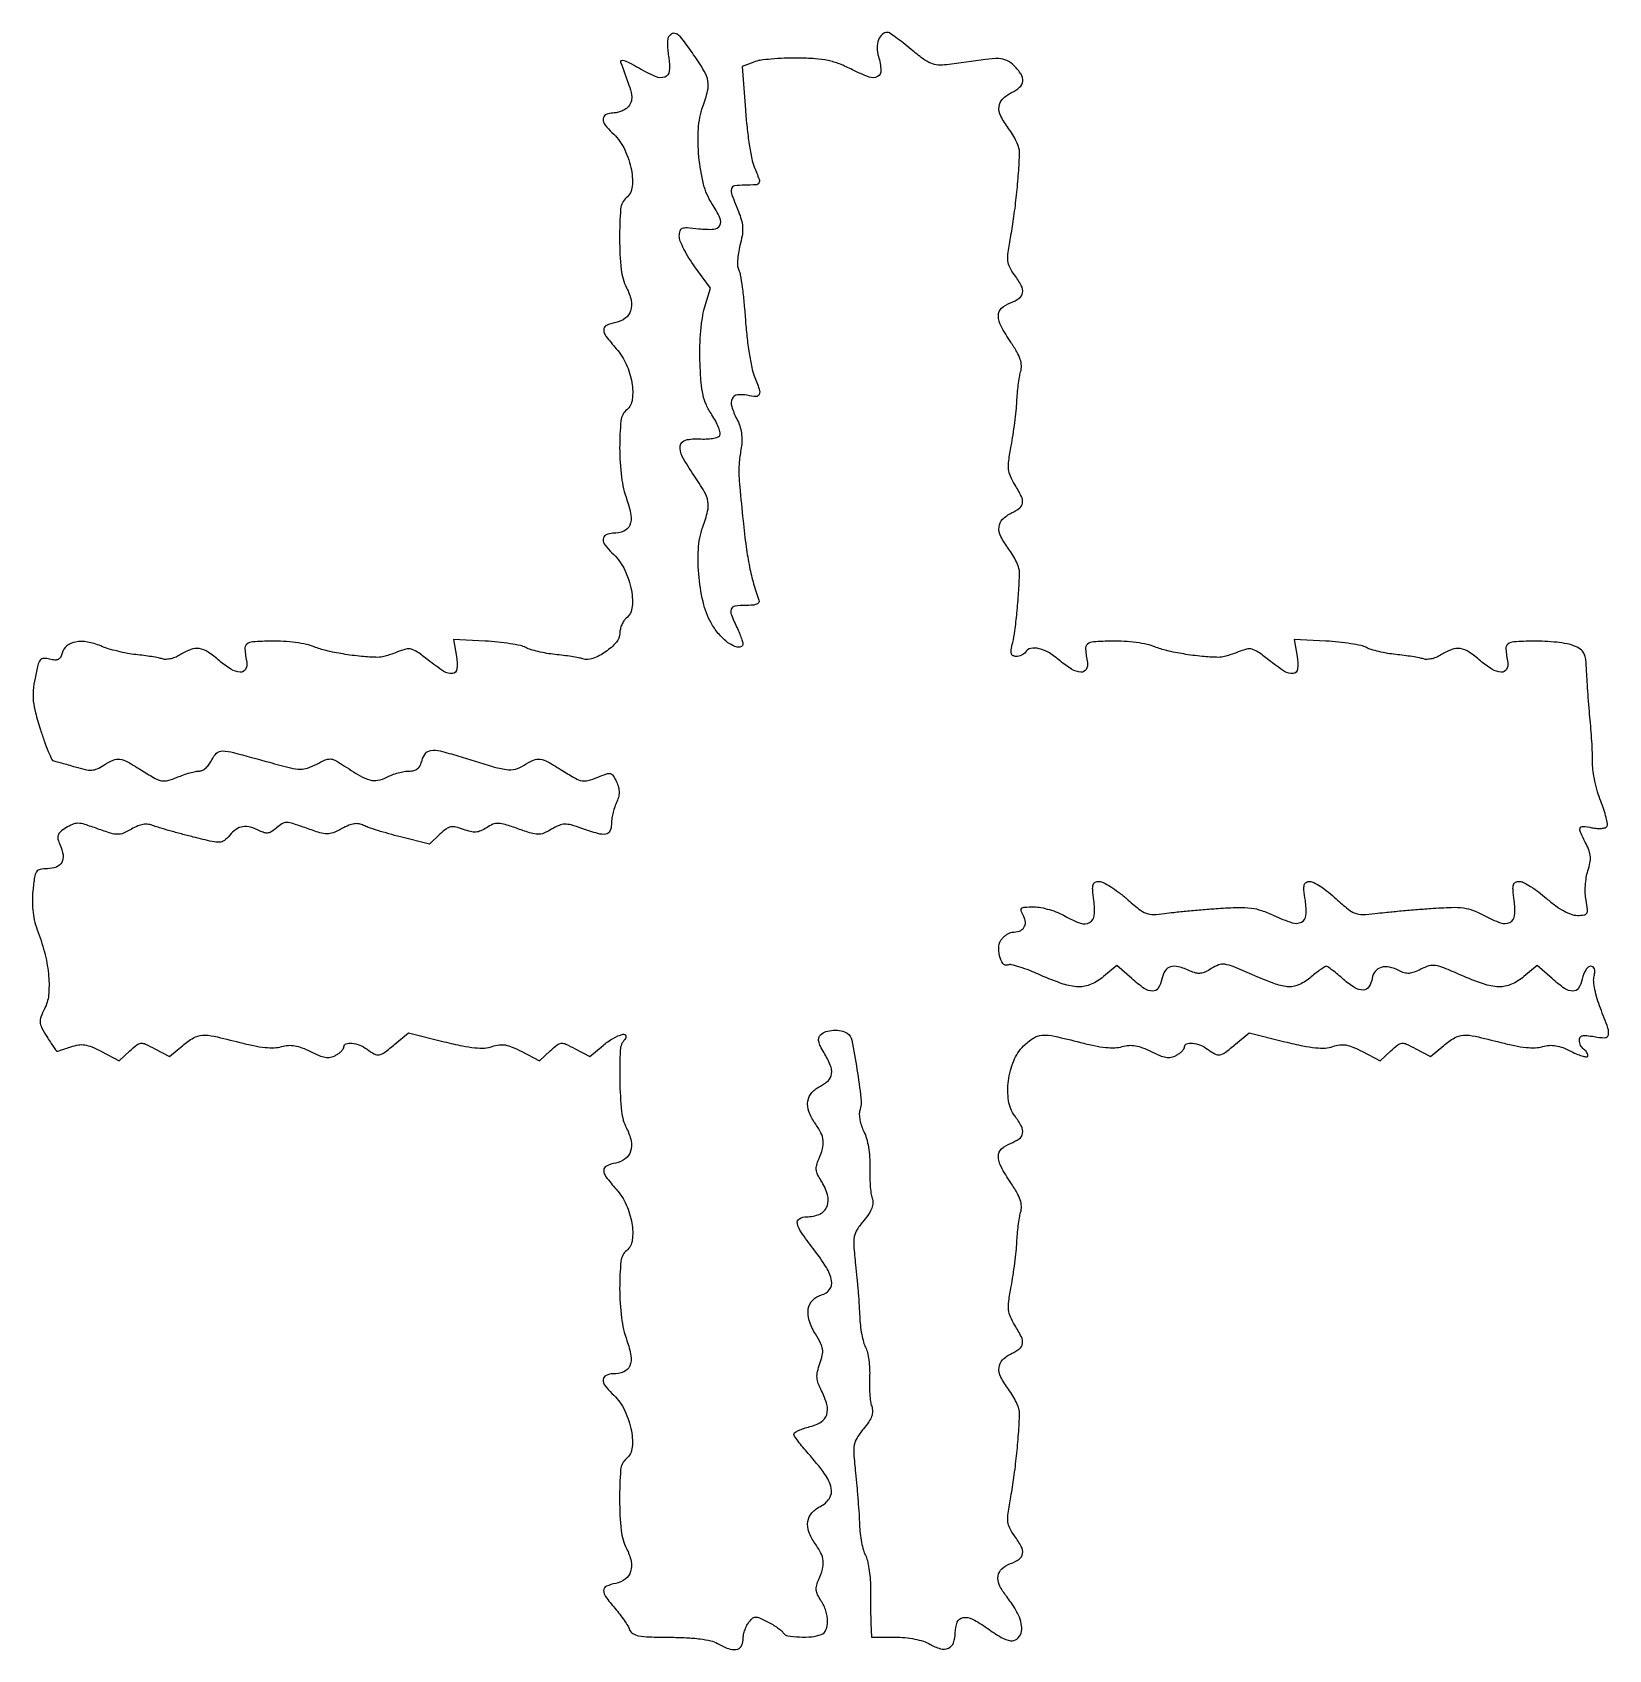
# Model space of a CAD drawing. Extents: x 1 to 372, y 0 to 381.
import ezdxf

# ---------------------------------------------------------------- set-up
doc = ezdxf.new("R2010")
doc.units = 0

msp = doc.modelspace()

# ---------------------------------------------------------------- linework, layer by layer
msp.add_lwpolyline([(150.477319, 379.963302, 0.118945), (150.268155, 379.325293, 0.021434), (150.221399, 378.067561, 0.022046), (150.296618, 376.558041, 0.018376), (150.505828, 374.965504, -0.062359), (150.64155, 371.797268, -0.301482), (149.581173, 370.451599, -0.18638), (147.389036, 370.562933, -0.027711), (143.381784, 372.622147, 0.01168), (141.337772, 373.75673, 0.044271), (139.989843, 374.318522, 0.155625), (139.349581, 374.317005, 0.428), (139.173603, 373.953481, -0.003995), (141.139601, 368.567458, -0.040737), (141.75174, 366.271651, -0.107684), (141.700818, 364.833743, -0.11115), (141.054638, 363.565834, -0.07449), (140.383586, 362.966063, -0.04455), (139.43844, 362.459964, -0.043525), (138.383246, 362.115448, -0.05721), (137.377555, 362, 0.111656), (135.744737, 361.630769, 0.275126), (135.087642, 360.647357, 0.173437), (135.531092, 359.168748, 0.052082), (137.138016, 357.404988, -0.091003), (139.89398, 353.864693, -0.066369), (141.595359, 349.166075, -0.072764), (141.905296, 344.720054, -0.203334), (140.5, 342, 0.203439), (139.179119, 339.442079, 0.019782), (138.92484, 332.325046, 0.024515), (139.305908, 325.123562, 0.094117), (140.581376, 320.842636, -0.066027), (141.639131, 317.90288, -0.13008), (141.527778, 315.43996, -0.15745), (140.265884, 313.658186, -0.111671), (138.012972, 312.652594, 0.05554), (135.821849, 311.954676, 0.30223), (135.188427, 310.954311, 0.15931), (135.721822, 309.439194, 0.016519), (138.152101, 306.479547, -0.074362), (140.491434, 302.846544, -0.063755), (141.820642, 298.492507, -0.0713), (141.926288, 294.521608, -0.192919), (140.606936, 292.088749, 0.19793), (139.249055, 289.526119, 0.024859), (138.949491, 283.122702, 0.029816), (139.380599, 276.242115, 0.055545), (140.669896, 270.813134, -0.044188), (141.594075, 267.279706, -0.142531), (141.316696, 264.891994, -0.198664), (139.904844, 263.495946, -0.097191), (137.377555, 263, 0.111656), (135.744737, 262.630769, 0.275126), (135.087642, 261.647357, 0.173437), (135.531092, 260.168748, 0.052082), (137.138016, 258.404988, -0.091003), (139.89398, 254.864693, -0.066369), (141.595359, 250.166075, -0.072764), (141.905296, 245.720054, -0.203334), (140.5, 243, 0.074977), (139.925425, 242.355883, 0.044534), (139.440625, 241.446348, 0.043459), (139.110611, 240.429568, 0.056805), (139, 239.459115, -0.183701), (138.195473, 237.343243, -0.059779), (135.649246, 235.088873, -0.059602), (132.616597, 233.486074, -0.170198), (130.26515, 233.415579, 0.030152), (129.285963, 233.662386, 0.007086), (127.620931, 233.952404, 0.007275), (125.693217, 234.231399, 0.007097), (123.742274, 234.456726, -0.016979), (121.7641, 234.724907, -0.015674), (119.754735, 235.132328, -0.015892), (117.988579, 235.608177, -0.049149), (116.848735, 236.080955, 0.069994), (115.576142, 236.547849, 0.013437), (113.153708, 237.001194, 0.014075), (110.27559, 237.377424, 0.012556), (107.269147, 237.608546), (99.825373, 237.993085), (100.500584, 233.996542, -0.063103), (100.622956, 231.037349, -0.355022), (99.601281, 229.977356, -0.177321), (97.543725, 230.457977, -0.02235), (93.77829, 233.175598, 0.013601), (91.298159, 235.032406, 0.089697), (89.89921, 235.685092, 0.125763), (88.575767, 235.694895, 0.037154), (86.634385, 235.057829, -0.015463), (85.324331, 234.564077, -0.015245), (83.980101, 234.1497, -0.015299), (82.782161, 233.859161, -0.054904), (82, 233.782542, -0.022081), (78.112144, 234.001298, -0.015821), (73.795829, 234.574393, -0.015839), (69.794081, 235.3661, -0.041235), (67, 236.259325, 0.046457), (65.197784, 236.814829, 0.018152), (62.628339, 237.255485, 0.017638), (59.768503, 237.53744, 0.019706), (57, 237.602777, 0.010317), (52.536403, 237.440033, 0.165067), (51.154421, 236.881211, 0.242775), (50.673516, 235.687642, 0.024132), (51.122679, 232.536252, -0.188644), (50.825886, 230.933256, -0.276375), (49.584015, 230.293768, -0.121203), (47.382015, 230.986984, -0.043606), (44.715011, 232.945361, 0.033103), (42.021004, 235.011913, 0.107806), (39.938679, 235.827691, 0.128679), (37.923128, 235.63086, 0.056746), (35.51378, 234.417072, -0.045235), (34.456451, 233.853605, -0.040905), (33.279138, 233.466773, -0.043299), (32.161515, 233.298832, -0.092715), (31.298963, 233.404847, 0.028954), (30.318118, 233.654572, 0.007428), (28.70657, 233.942093, 0.00754), (26.854767, 234.215569, 0.007594), (25, 234.432357, -0.021256), (23.003434, 234.721197, -0.013691), (20.717839, 235.216857, -0.013764), (18.504719, 235.82569, -0.025066), (16.741579, 236.461521, 0.054785), (13.580814, 237.393623, 0.090013), (10.80025, 237.387417, 0.121056), (8.758152, 236.468821, 0.164297), (7.655734, 234.791525, -0.060991), (7.269809, 233.818547, -0.156828), (6.727875, 233.303225, -0.134438), (5.927192, 233.156004, -0.040139), (4.691085, 233.362685, 0.068021), (3.285804, 233.517994, 0.225682), (2.478114, 233.108032, 0.105614), (1.925848, 231.95515, 0.01027), (1.259703, 228.915565, 0.026513), (0.833375, 225.937552, 0.04816), (0.850741, 223.480481, 0.038982), (1.351765, 220.746379, 0.011966), (2.524784, 216.714127, 0.009549), (3.454731, 213.964431, 0.014579), (4.375655, 211.620562, 0.009059), (5.221341, 209.735203, 0.239941), (5.644916, 209.406431, -0.019725), (6.182912, 209.281306, -0.001875), (7.483825, 208.918874, -0.002393), (9.031738, 208.473355, -0.001884), (10.704276, 207.976434, 0.017672), (13.096553, 207.347135, 0.069665), (14.611025, 207.221477, 0.089735), (15.899332, 207.530355, 0.041458), (17.419093, 208.355031, -0.038545), (19.651039, 209.583023, -0.142996), (21.224479, 209.807756, -0.094341), (23.02588, 209.190084, -0.011683), (26.596051, 207.041223, 0.011917), (29.535197, 205.274046, 0.084109), (31.096136, 204.704813, 0.114667), (32.546071, 204.772247, 0.030251), (34.752903, 205.541223, -0.015545), (36.215572, 206.099623, -0.015135), (37.72314, 206.571484, -0.015219), (39.071418, 206.905196, -0.053099), (39.961609, 207, 0.125146), (40.70593, 207.189262, 0.058519), (41.523956, 207.766983, 0.052678), (42.28614, 208.612293, 0.050279), (42.868624, 209.611007, -0.096602), (44.01266, 211.213052, -0.202077), (45.420679, 211.741866, -0.054793), (47.975234, 211.358427, -0.002549), (56.43914, 209.074538, 0.005995), (61.430073, 207.764631, 0.051058), (63.718829, 207.435904, 0.092747), (65.460091, 207.688999, 0.041197), (67.594988, 208.621088, -0.018656), (69.613701, 209.612952, -0.110755), (70.758899, 209.843632, -0.117842), (71.85929, 209.555094, -0.022323), (73.655849, 208.488705, 0.010787), (77.817899, 205.886576, 0.066101), (80.139938, 204.890675, 0.118082), (82.004796, 204.819636, 0.070177), (84.113828, 205.558863, -0.030086), (85.359426, 206.11078, -0.021996), (86.79916, 206.576666, -0.02236), (88.207357, 206.897871, -0.044917), (89.341932, 207, 0.060661), (90.512583, 207.142551, 0.110769), (91.369442, 207.570272, 0.1069), (91.980848, 208.335409, 0.053873), (92.410644, 209.5, -0.107867), (93.224224, 211.138777, -0.195317), (94.51131, 211.857552, -0.092518), (96.693187, 211.724335, -0.014447), (100.865786, 210.549817, 0.003316), (108.987109, 208.06743, 0.037473), (112.272363, 207.349668, 0.096977), (114.382573, 207.461955, 0.083576), (116.419093, 208.355031, -0.038545), (118.651039, 209.583023, -0.142996), (120.224479, 209.807756, -0.094341), (122.02588, 209.190084, -0.011683), (125.596051, 207.041223, 0.012055), (128.512627, 205.288712, 0.082437), (130.080743, 204.711936, 0.114159), (131.525268, 204.768849, 0.032278), (133.66832, 205.505882, -0.013911), (135.815725, 206.33374, -0.142471), (136.756851, 206.387536, -0.200004), (137.424431, 205.910201, -0.031945), (138.198056, 204.464659, -0.041652), (138.667632, 203.155003, -0.067227), (138.817149, 201.981819, -0.066147), (138.650757, 200.797597, -0.038978), (138.160515, 199.452947, 0.029893), (137.715879, 198.298906, 0.019984), (137.340901, 196.933538, 0.020151), (137.082957, 195.575974, 0.036884), (137, 194.452947, -0.106962), (136.649959, 192.835386, -0.257466), (135.699393, 192.126788, -0.105555), (133.833283, 192.264638, -0.01378), (130.018794, 193.493369, 0.015969), (127.497701, 194.293307, 0.076163), (126.002479, 194.478581, 0.094589), (124.679902, 194.186482, 0.031906), (122.912075, 193.28899, -0.033713), (121.079351, 192.366857, -0.103607), (119.723101, 192.102807, -0.072017), (118.111938, 192.359474, -0.010859), (115.004641, 193.401217, 0.010975), (112.000492, 194.407598, 0.06696), (110.389701, 194.680085, 0.106025), (109.109144, 194.450498, 0.047881), (107.592072, 193.652285, -0.040236), (106.231946, 192.90993, -0.086737), (105.078569, 192.620157, -0.079262), (103.82952, 192.726696, -0.029419), (102.140551, 193.25305, 0.030102), (100.347026, 193.809303, 0.111828), (99.171422, 193.830257, 0.109503), (98.088043, 193.342487, 0.028259), (96.610443, 192.103756), (94.15266, 189.794789), (87.32633, 191.501899, -0.006574), (84.576175, 192.228201, -0.00744), (81.957717, 192.998837, -0.006858), (79.753689, 193.716583, -0.040121), (78.636109, 194.20064, 0.0804), (77.581202, 194.560183, 0.078888), (76.45954, 194.572044, 0.060564), (75.155611, 194.21418, 0.026297), (73.527484, 193.444868, -0.02805), (71.457944, 192.475838, -0.098446), (70.018609, 192.205634, -0.072776), (68.364299, 192.4658, -0.010978), (65.175028, 193.534175, 0.008432), (61.975025, 194.624302, 0.075476), (60.514001, 194.861287, 0.137286), (59.419983, 194.567058, 0.050035), (58.11684, 193.605739, -0.038592), (57.046221, 192.777536, -0.102915), (56.152625, 192.42459, -0.113412), (55.246287, 192.474308, -0.052733), (54.148929, 192.920296, 0.054546), (52.021686, 193.775901, 0.105705), (50.200931, 193.890399, 0.114603), (48.590381, 193.254516, 0.071595), (47.095822, 191.870008, -0.057317), (45.857291, 190.655443, -0.154531), (44.714637, 190.232526, -0.068213), (43.003039, 190.38417, -0.005285), (38.516114, 191.459171, -0.003845), (35.714651, 192.184693, -0.004018), (32.965606, 192.942962, -0.003862), (30.60125, 193.635399, -0.017677), (29.246862, 194.096243, 0.056049), (27.95196, 194.428735, 0.07204), (26.724016, 194.423246, 0.063442), (25.432556, 194.058838, 0.03297), (23.935286, 193.302701, -0.033003), (22.08557, 192.368728, -0.103877), (20.728616, 192.101296, -0.072516), (19.120714, 192.356161, -0.010805), (16.004641, 193.401217, 0.0107), (12.959829, 194.423086, 0.069125), (11.364756, 194.687654, 0.10812), (10.083799, 194.442544, 0.043921), (8.510232, 193.598661, 0.029977), (7.197503, 192.621324, 0.137761), (6.669167, 191.844206, 0.150675), (6.647415, 190.945007, 0.038172), (7.156058, 189.556834, -0.069792), (7.84158, 187.244152, -0.162275), (7.534223, 185.484617, -0.181108), (6.274128, 184.38436, -0.090106), (4.158614, 184, 0.049473), (2.443253, 183.829855, 0.201828), (1.594692, 183.254249, 0.110022), (1.129838, 182.009045, 0.010372), (0.745506, 178.75, 0.024679), (0.620922, 176.11765, 0.030961), (0.777039, 173.680037, 0.031871), (1.226097, 171.339791, 0.029049), (1.979165, 169, -0.032216), (3.633754, 163.745376, -0.039405), (4.463656, 158.663441, -0.04434), (4.439172, 154.224585, -0.096072), (3.481518, 150.964259, 0.026321), (2.621042, 149.061076, 0.114512), (2.444677, 147.844437, 0.100061), (2.809921, 146.590945, 0.017648), (4.030423, 144.450774, 0.005281), (4.867359, 143.128028, 0.008344), (5.615722, 142.013665, 0.003223), (6.273337, 141.081753, 0.242025), (6.432336, 141, 0.075853), (6.624442, 141.029312, 0.00173), (7.509098, 141.30908, 0.003835), (8.543746, 141.648995, 0.002584), (9.71986, 142.052187, -0.044805), (11.46764, 142.490804, -0.078065), (12.958676, 142.491572, -0.061951), (14.601397, 142.020904, -0.019428), (16.919297, 140.925047), (21.100428, 138.74572), (23.586135, 141.080919, -0.020503), (25.2292, 142.502317, -0.148131), (26.190231, 142.884011, -0.130606), (27.258788, 142.694199, -0.014615), (29.486226, 141.577351), (32.900612, 139.738583), (36.027031, 142.369292, -0.043922), (38.563862, 144.14883, -0.118468), (40.660461, 144.770138, -0.068663), (43.444851, 144.53331, -0.008228), (49.458108, 143.071844, 0.013601), (52.732123, 142.313285, 0.025372), (55.423139, 141.907292, 0.031517), (57.613048, 141.828434, 0.063154), (59.3212, 142.092119, -0.051562), (60.914179, 142.375854, -0.060481), (62.445756, 142.302927, -0.051126), (64.109978, 141.841342, -0.024761), (66.127307, 140.935053, 0.019923), (68.153725, 140.001025, 0.059019), (69.625502, 139.587099, 0.083636), (70.841312, 139.600016, 0.078634), (72.014215, 140.007608, 0.034961), (72.774187, 140.48544, 0.04118), (73.416676, 141.041597, 0.045691), (73.864553, 141.591311, 0.149179), (74, 142.035184, -0.320723), (74.521245, 142.764204, -0.108723), (75.891542, 142.919385, -0.072714), (77.723709, 142.453504, -0.063431), (79.44113, 141.468197, 0.03745), (81.162435, 140.358335, 0.17147), (82.318995, 140.173833, 0.116648), (83.582138, 140.728385, 0.013393), (86.027422, 142.676528), (89.208295, 145.353056), (97.653383, 143.245711, 0.009334), (101.895404, 142.270914, 0.026938), (104.875273, 141.810356, 0.039134), (107.114118, 141.762769, 0.069726), (108.918318, 142.12137, -0.05199), (110.537325, 142.503084, -0.074362), (112.010189, 142.472452, -0.057879), (113.664022, 141.988147, -0.019999), (115.919297, 140.925047), (120.100428, 138.74572), (122.586135, 141.080919, -0.020503), (124.2292, 142.502317, -0.148131), (125.190231, 142.884011, -0.130606), (126.258788, 142.694199, -0.014615), (128.486226, 141.577351), (131.900612, 139.738583), (135.027031, 142.369292, -0.043679), (137.386067, 144.025817, -0.063855), (139.723599, 145.006859, -0.392251), (140.392435, 144.660534, -0.290477), (140.2, 143.8, 0.186795), (139.074749, 141.253376, 0.016233), (138.971825, 134.039811, 0.020433), (139.398221, 126.828056, 0.094614), (140.581376, 122.842636, -0.066027), (141.639131, 119.90288, -0.13008), (141.527778, 117.43996, -0.15745), (140.265884, 115.658186, -0.111671), (138.012972, 114.652594, 0.05554), (135.821849, 113.954676, 0.30223), (135.188427, 112.954311, 0.15931), (135.721822, 111.439194, 0.016519), (138.152101, 108.479547, -0.074362), (140.491434, 104.846544, -0.063755), (141.820642, 100.492507, -0.0713), (141.926288, 96.521608, -0.192919), (140.606936, 94.088749, 0.19793), (139.249055, 91.526119, 0.024859), (138.949491, 85.122702, 0.029816), (139.380599, 78.242115, 0.055545), (140.669896, 72.813134, -0.044188), (141.594075, 69.279706, -0.142531), (141.316696, 66.891994, -0.198664), (139.904844, 65.495946, -0.097191), (137.377555, 65, 0.111656), (135.744737, 64.630769, 0.275126), (135.087642, 63.647357, 0.173437), (135.531092, 62.168748, 0.052082), (137.138016, 60.404988, -0.091003), (139.89398, 56.864693, -0.066369), (141.595359, 52.166075, -0.072764), (141.905296, 47.720054, -0.203334), (140.5, 45, 0.203439), (139.179119, 42.442079, 0.019782), (138.92484, 35.325046, 0.024515), (139.305908, 28.123562, 0.094117), (140.581376, 23.842636, -0.066027), (141.639131, 20.90288, -0.13008), (141.527778, 18.43996, -0.15745), (140.265884, 16.658186, -0.111671), (138.012972, 15.652594, 0.053027), (135.836623, 14.971372, 0.290408), (135.176238, 13.99822, 0.168313), (135.631157, 12.540748, 0.018836), (137.831285, 9.784796, -0.013557), (138.961914, 8.398797, -0.013476), (140.018096, 6.950846, -0.013438), (140.872098, 5.637017, -0.050104), (141.299901, 4.75, 0.170617), (142.04494, 3.842192, 0.0898), (143.423841, 3.312976, 0.03951), (145.883929, 3.045351, 0.006337), (150.718615, 2.964565, -0.011172), (154.667136, 2.860383, -0.020097), (157.893763, 2.572742, -0.023948), (160.399799, 2.124517, -0.073743), (162, 1.5, 0.039343), (164.560402, 0.292522, 0.124646), (166.428528, 0.078612, 0.220265), (167.5579, 0.7987, 0.143366), (168, 2.30887, -0.047224), (168.096179, 3.324931, -0.030516), (168.38848, 4.470788, -0.030604), (168.81572, 5.565911, -0.049594), (169.322485, 6.426347, -0.044265), (170.190441, 7.416271, -0.181409), (170.912427, 7.724562, -0.117038), (171.84768, 7.546282, -0.013968), (173.759073, 6.624588, -0.015773), (174.996899, 5.93416, -0.017685), (176.141247, 5.191429, -0.017213), (177.065344, 4.495479, -0.084528), (177.495605, 4.007112, 0.218037), (178.541185, 3.31026, 0.028433), (181.272652, 3.031607, 0.033213), (184.203111, 3.094879, 0.069717), (186.418213, 3.606989, 0.204657), (187.546556, 4.701428, 0.101458), (187.939588, 6.69465, 0.078983), (187.528152, 9.162859, 0.064395), (186.358149, 11.576147, -0.034111), (185.576428, 12.967649, -0.086267), (185.266174, 14.081989, -0.091015), (185.358086, 15.19904, -0.040998), (185.858149, 16.588017, 0.040361), (186.733896, 19.010813, 0.093959), (186.885237, 20.927364, 0.091254), (186.324953, 22.801009, 0.036566), (184.930675, 25.097357, -0.068108), (183.523117, 27.782836, -0.12497), (183.282662, 30.225747, -0.143193), (184.229836, 32.264111, -0.101756), (186.25, 33.795199, 0.142006), (188.354836, 35.670723, 0.199875), (188.766046, 38.121058, 0.101328), (187.227336, 41.473935, 0.024346), (183.355683, 46.252881, -0.010094), (182.070239, 47.750239, -0.014056), (180.985732, 49.144449, -0.010439), (180.149531, 50.335509, -0.148894), (180, 50.826515, -0.260815), (180.207948, 51.198047, -0.028576), (181.101562, 51.678293, -0.029116), (182.313178, 52.159112, -0.019348), (183.75, 52.573635, 0.079374), (186.386175, 53.690048, 0.175318), (187.715434, 55.386348, 0.14795), (187.771994, 57.762728, 0.051866), (186.512022, 60.976752, -0.029839), (185.726689, 62.746779, -0.073974), (185.431399, 64.130503, -0.07344), (185.550674, 65.546301, -0.029086), (186.108182, 67.422628, 0.032045), (186.681142, 69.393564, 0.092334), (186.730305, 70.810112, 0.080584), (186.266139, 72.257783, 0.020623), (185.056188, 74.409086, -0.060919), (183.597275, 77.574394, -0.117473), (183.385683, 80.341249, -0.156261), (184.423529, 82.396772, -0.137688), (186.51523, 83.593178, 0.176413), (188.380348, 84.855906, 0.204376), (188.851976, 86.933487, 0.095277), (187.633038, 90.0766, 0.025085), (184.52729, 94.519328, -0.013319), (181.686269, 98.386371, -0.101008), (180.797914, 100.454857, -0.324807), (181.29335, 101.553057, -0.130454), (182.97723, 102, 0.104057), (186.066337, 102.649926, 0.197651), (187.798548, 104.451442, 0.167465), (187.91905, 107.209283, 0.073094), (186.358149, 110.576147, -0.034111), (185.576428, 111.967649, -0.086267), (185.266174, 113.081989, -0.091015), (185.358086, 114.19904, -0.040998), (185.858149, 115.588017, 0.040361), (186.733896, 118.010813, 0.093959), (186.885237, 119.927364, 0.091254), (186.324953, 121.801009, 0.036566), (184.930675, 124.097357, -0.068108), (183.523117, 126.782836, -0.12497), (183.282662, 129.225747, -0.143193), (184.229836, 131.264111, -0.101756), (186.25, 132.795199, 0.084452), (188.101966, 134.101269, 0.172288), (188.860867, 135.68509, 0.126737), (188.5555, 137.754307, 0.037248), (187.081034, 140.634772, -0.021978), (186.225184, 142.187997, -0.068724), (185.848043, 143.316825, -0.111342), (185.879625, 144.180219, -0.132534), (186.284772, 144.884772, -0.121784), (187.510313, 145.624444, -0.061278), (189.299465, 145.946775, -0.060642), (191.144433, 145.826141, -0.10707), (192.544309, 145.234687, -0.19313), (193.600296, 143.609301, -0.008182), (194.840809, 136.72284, -0.011239), (195.791494, 129.946555, -0.10646), (195.514446, 127.045514, 0.087968), (195.387123, 126.085437, 0.036364), (195.539776, 124.779143, 0.034549), (195.912232, 123.368255, 0.037538), (196.4678, 122.062269, -0.050626), (197.095527, 120.472595, -0.027175), (197.557449, 118.41254, -0.02544), (197.8245, 116.108169, -0.024593), (197.860462, 113.76229, 0.01361), (197.846089, 111.594652, 0.013679), (197.949799, 109.433117, 0.013611), (198.142878, 107.556371, 0.052051), (198.414809, 106.414279, -0.091487), (198.595687, 105.258877, -0.082614), (198.364565, 104.070135, -0.060739), (197.671726, 102.733495, -0.024996), (196.435513, 101.105731, 0.031909), (194.869178, 98.983027, 0.097684), (194.213535, 97.327884, 0.064425), (194.09849, 95.189081, 0.008647), (194.514485, 90.691453, -0.004327), (194.830187, 87.572268, -0.003275), (195.124609, 84.143739, -0.003311), (195.358667, 80.920658, -0.007685), (195.481016, 78.5, 0.019826), (195.63676, 76.42113, 0.018435), (195.958675, 74.309589, 0.018782), (196.384587, 72.454798, 0.057322), (196.86032, 71.256047, -0.066339), (197.306522, 70.069999, -0.02322), (197.635007, 68.274167, -0.022582), (197.817058, 66.241551, -0.024515), (197.807425, 64.256047, 0.016162), (197.764797, 62.278488, 0.015389), (197.8483, 60.269598, 0.015538), (198.031861, 58.500533, 0.051444), (198.306726, 57.363863, -0.086118), (198.507806, 56.180009, -0.085857), (198.298685, 54.996283, -0.063336), (197.624319, 53.67739, -0.025092), (196.391299, 52.053185, 0.032969), (194.856305, 49.963707, 0.097141), (194.207862, 48.311521, 0.063574), (194.093363, 46.167417, 0.008672), (194.501865, 41.689323, -0.004428), (194.813042, 38.570955, -0.00335), (195.101324, 35.143114, -0.003387), (195.32866, 31.92053, -0.007859), (195.44478, 29.5, 0.02022), (195.595969, 27.42272, 0.018881), (195.916202, 25.315948, 0.019249), (196.343231, 23.468019, 0.05896), (196.823326, 22.277696, -0.065861), (197.290731, 21.071282, -0.020385), (197.673283, 19.15787, -0.019996), (197.930528, 16.961274, -0.020736), (198.00726, 14.777696, 0.00287), (198.005906, 12.518957, 0.002325), (198.029635, 10.095636, 0.002349), (198.07241, 7.860867, 0.006079), (198.130418, 6.25), (198.287038, 3), (203.739227, 3, -0.023593), (206.146022, 2.886371, -0.025788), (208.460056, 2.546293, -0.027865), (210.483176, 2.022805, -0.056221), (211.984241, 1.350237, 0.06425), (214.491749, 0.274556, 0.1747), (216.391284, 0.405817, 0.203407), (217.585196, 1.675744, 0.088534), (218, 4, -0.093547), (218.477011, 6.527265, -0.268091), (219.821999, 7.601248, -0.159568), (222.077861, 7.222135, -0.034972), (225.470227, 5.128766, 0.02211), (228.825646, 2.937162, 0.097784), (231.039621, 2.155421, 0.206079), (232.511954, 2.550229, 0.149859), (233.488011, 3.962227, 0.112108), (233.631085, 5.660524, 0.062036), (233.087077, 7.679872, 0.046221), (231.848101, 10.062974, 0.022049), (229.850907, 12.884859, -0.058955), (228.363523, 15.353706, -0.145532), (228.080875, 17.428174, -0.173854), (228.979808, 19.081963, -0.09219), (231, 20.306102, 0.062167), (233.060172, 21.392037, 0.207326), (233.845262, 22.664931, 0.16137), (233.54659, 24.342651, 0.035135), (231.948432, 26.85588, -0.041647), (230.835529, 28.65733, -0.0943), (230.391258, 30.190191, -0.059647), (230.441313, 32.184408, -0.009385), (231.079641, 36.065387, 0.011001), (231.814211, 40.623423, 0.008158), (232.432493, 45.688337, 0.008077), (232.892402, 50.842061, 0.009887), (233.148981, 55.671632, 0.087684), (232.995843, 56.745747, 0.028573), (232.40897, 58.242543, 0.027475), (231.553589, 59.862834, 0.027741), (230.528197, 61.374145, -0.04615), (228.730556, 64.245457, -0.139408), (228.298557, 66.490476, -0.176699), (229.141893, 68.29721, -0.084539), (231.262229, 69.796952, 0.050976), (233.177679, 70.968176, 0.204331), (233.841989, 72.136493, 0.145378), (233.566958, 73.693535, 0.022506), (232.024497, 76.460363, -0.035438), (230.979812, 78.453717, -0.079729), (230.554172, 80.101654, -0.058033), (230.598872, 82.106215, -0.012142), (231.168171, 85.578397, 0.008815), (231.611567, 88.174412, 0.006369), (232.017806, 91.082404, 0.006435), (232.333182, 93.856733, 0.013889), (232.488936, 96, -0.011358), (232.617876, 97.907835, -0.009587), (232.838743, 99.919242, -0.009703), (233.111075, 101.746529, -0.026396), (233.396685, 103.022953, 0.078103), (233.567609, 104.476902, 0.070636), (233.296556, 105.967249, 0.050367), (232.512213, 107.716121, 0.018309), (231.06962, 110.022953, -0.025758), (228.771715, 113.822208, -0.121837), (228.146883, 116.269463, -0.209872), (228.889051, 117.994758, -0.097783), (231, 119.306102, 0.06177), (233.053429, 120.386404, 0.204974), (233.845254, 121.652873, 0.162225), (233.564296, 123.317184, 0.036206), (232.009296, 125.790493, -0.123125), (230.56102, 129.327607, -0.067472), (230.519225, 134.038452, -0.065859), (231.755522, 138.735021, -0.099445), (234.091415, 142.245262, -0.054925), (236.391367, 144.088688, -0.126712), (238.483385, 144.767688, -0.070287), (241.378258, 144.539729, -0.008987), (247.458108, 143.071844, 0.013601), (250.732123, 142.313285, 0.025372), (253.423139, 141.907292, 0.031517), (255.613048, 141.828434, 0.063154), (257.3212, 142.092119, -0.051562), (258.914179, 142.375854, -0.060481), (260.445756, 142.302927, -0.051126), (262.109978, 141.841342, -0.024761), (264.127307, 140.935053, 0.019923), (266.153725, 140.001025, 0.059019), (267.625502, 139.587099, 0.083636), (268.841312, 139.600016, 0.078634), (270.014215, 140.007608, 0.034961), (270.774187, 140.48544, 0.04118), (271.416676, 141.041597, 0.045691), (271.864553, 141.591311, 0.149179), (272, 142.035184, -0.320723), (272.521245, 142.764204, -0.108723), (273.891542, 142.919385, -0.072714), (275.723709, 142.453504, -0.063431), (277.44113, 141.468197, 0.03745), (279.162435, 140.358335, 0.17147), (280.318995, 140.173833, 0.116648), (281.582138, 140.728385, 0.013393), (284.027422, 142.676528), (287.208295, 145.353056), (295.653383, 143.245711, 0.009334), (299.895404, 142.270914, 0.026938), (302.875273, 141.810356, 0.039134), (305.114118, 141.762769, 0.069726), (306.918318, 142.12137, -0.05199), (308.537325, 142.503084, -0.074362), (310.010189, 142.472452, -0.057879), (311.664022, 141.988147, -0.019999), (313.919297, 140.925047), (318.100428, 138.74572), (320.586135, 141.080919, -0.020503), (322.2292, 142.502317, -0.148131), (323.190231, 142.884011, -0.130606), (324.258788, 142.694199, -0.014615), (326.486226, 141.577351), (329.900612, 139.738583), (333.027031, 142.369292, -0.043922), (335.563862, 144.14883, -0.118468), (337.660461, 144.770138, -0.068663), (340.444851, 144.53331, -0.008228), (346.458108, 143.071844, 0.013601), (349.732123, 142.313285, 0.025372), (352.423139, 141.907292, 0.031517), (354.613048, 141.828434, 0.063154), (356.3212, 142.092119, -0.051461), (357.912839, 142.375946, -0.060408), (359.442829, 142.303935, -0.051161), (361.103545, 141.844434, -0.024899), (363.113092, 140.942305, 0.018545), (364.604563, 140.249859, 0.03515), (365.858221, 139.824228, 0.048088), (366.743727, 139.680483, 0.433331), (367, 139.920659, 0.088078), (366.926612, 140.334035, 0.053313), (366.70625, 140.78113, 0.051308), (366.382518, 141.192294, 0.062008), (366, 141.5, -0.090523), (365.617112, 141.845511, -0.053173), (365.29375, 142.373086, -0.050872), (365.074176, 142.989958, -0.060149), (365, 143.60433, -0.147359), (365.20304, 144.278298, -0.190457), (365.728269, 144.644738, -0.087365), (366.726667, 144.703181, -0.017409), (368.5, 144.434022, 0.043126), (370.993541, 144.185731, 0.357346), (371.820737, 144.845618, 0.139786), (371.714275, 146.43827, 0.007737), (369.939443, 151.153634, -0.021625), (369.181683, 153.349981, -0.023745), (368.643115, 155.536562, -0.024701), (368.364711, 157.448122, -0.085492), (368.458495, 158.690654, 0.035635), (368.642767, 159.734913, 0.111073), (368.559335, 160.439801, 0.179956), (368.21971, 160.847004, 0.13062), (367.644052, 161, 0.181254), (367.066375, 160.783474, 0.066834), (366.483253, 160.11875, 0.05517), (365.982365, 159.14812, 0.042219), (365.65, 158, -0.089687), (364.809867, 155.873723, -0.263113), (363.477675, 155.144136, -0.149232), (361.51846, 155.77129, -0.028622), (358.543345, 158.096087), (355.017097, 161.192173), (351.931823, 158.596087, -0.072394), (348.979892, 156.765996, -0.108929), (346.01903, 156.186024, -0.077185), (342.374956, 156.840237, -0.022336), (337.043875, 158.947091, 0.007995), (333.067455, 160.651955, 0.060949), (331.10749, 161.188696, 0.107527), (329.557808, 161.082095, 0.048623), (327.657698, 160.322989, -0.027689), (326.06546, 159.608335, -0.076279), (324.866581, 159.347461, -0.089639), (323.760558, 159.477242, -0.048987), (322.49526, 160.002537, 0.071375), (320.262922, 160.814591, 0.12241), (318.29458, 160.741275, 0.153506), (316.880889, 159.803972, 0.135643), (316.172436, 158.178635, -0.108455), (315.432462, 156.197576, -0.243348), (314.078068, 155.422392, -0.150818), (312.096997, 155.942951, -0.041072), (309.467896, 157.894044, 0.007452), (308.071065, 159.084087, 0.010848), (306.801858, 160.087625, 0.00663), (305.717159, 160.88529, 0.156463), (305.35956, 161, 0.146058), (305.00958, 160.895537, 0.008625), (304.083643, 160.265625, 0.012422), (302.997354, 159.457729, 0.008798), (301.817631, 158.5, -0.060958), (299.071825, 156.709888, -0.124789), (296.57352, 156.18345, -0.078877), (293.398791, 156.820535, -0.01453), (287.845547, 159.06779, 0.006335), (283.439807, 160.935276, 0.060821), (281.477713, 161.471458, 0.124194), (280.017629, 161.322223, 0.05783), (278.304189, 160.463657, -0.033535), (276.904857, 159.675417, -0.08327), (275.778408, 159.351753, -0.090573), (274.666667, 159.426369, -0.044995), (273.329203, 159.895867, 0.040053), (270.564658, 160.897062, 0.136837), (268.669687, 160.888371, 0.188064), (267.408719, 159.933042, 0.088545), (266.65, 158, -0.089687), (265.809867, 155.873723, -0.263113), (264.477675, 155.144136, -0.149232), (262.51846, 155.77129, -0.028622), (259.543345, 158.096087), (256.017097, 161.192173), (252.931823, 158.596087, -0.072289), (249.982671, 156.766866, -0.10878), (247.024676, 156.185263, -0.077287), (243.388151, 156.835098, -0.022492), (238.07966, 158.931252, 0.012887), (235.526651, 159.996466, 0.017477), (233.167007, 160.816733, 0.014495), (231.195131, 161.363778, 0.153191), (230.371532, 161.312328, -0.34182), (229.22322, 161.657916, -0.101269), (228.427915, 163.449026, -0.078816), (228.290393, 165.788259, -0.149637), (229.010777, 167.512986, -0.03987), (229.566288, 168.083104, -0.038047), (230.213588, 168.567688, -0.040485), (230.852664, 168.90499, -0.098096), (231.372445, 169.015313, 0.080266), (233.08488, 169.315912, 0.158026), (234.175669, 170.140699, 0.175155), (234.509515, 171.38005, 0.102287), (234.068061, 172.872826, -0.033564), (233.498686, 174.133253, -0.312826), (233.638089, 174.68109, -0.169727), (234.320932, 174.953044, -0.010691), (236.516698, 175, -0.047011), (238.162324, 174.844932, -0.024777), (240.159217, 174.361652, -0.024423), (242.171689, 173.659195, -0.034404), (243.879604, 172.826902, 0.043661), (247.461452, 171.162625, 0.214943), (249.629148, 171.327135, 0.250114), (250.731377, 173.004235, 0.056932), (250.652349, 176.519736, -0.011061), (250.36093, 179.062793, -0.090012), (250.462934, 180.224727, -0.220135), (250.941111, 180.791905, -0.10968), (251.87834, 181, -0.120331), (252.868149, 180.758291, -0.020992), (254.547165, 179.794722, -0.021729), (256.460205, 178.467805, -0.017979), (258.37976, 176.896924, 0.013249), (261.247312, 174.504609, 0.074379), (262.975429, 173.514441, 0.0985), (264.692805, 173.209978, 0.032097), (267.27055, 173.429815, -0.01015), (269.455579, 173.713142, -0.00323), (272.720431, 174.04794, -0.003222), (276.364023, 174.374131, -0.003585), (279.88411, 174.641014, -0.009896), (284.686734, 174.875145, -0.038746), (287.650006, 174.73122, -0.051036), (290.129743, 174.155919, -0.027026), (293.059062, 172.972337, 0.028832), (297.318677, 171.269111, 0.194211), (299.544495, 171.404862, 0.272129), (300.599583, 172.964263, 0.053127), (300.448845, 176.492556, -0.010903), (300.125752, 179.022007, -0.085085), (300.20207, 180.203177, -0.215297), (300.6499, 180.782102, -0.122678), (301.524626, 181, -0.125402), (302.465935, 180.760145, -0.021281), (304.066559, 179.79729, -0.022083), (305.889131, 178.47324, -0.018072), (307.718164, 176.905669, 0.013795), (310.516803, 174.465275, 0.081381), (312.192855, 173.489694, 0.099027), (313.944899, 173.193778, 0.025235), (316.829994, 173.426678, -0.00732), (319.19728, 173.703411, -0.002548), (322.614889, 174.034708, -0.00253), (326.381944, 174.361302, -0.002946), (329.965374, 174.632471, -0.008804), (334.896046, 174.889241, -0.041688), (337.719148, 174.751067, -0.059997), (339.972421, 174.17071, -0.032022), (342.584058, 172.954082, 0.037798), (346.412348, 171.224145, 0.206895), (348.627624, 171.355385, 0.259261), (349.735933, 172.988552, 0.056335), (349.652349, 176.519736, -0.011061), (349.36093, 179.062793, -0.090012), (349.462934, 180.224727, -0.220135), (349.941111, 180.791905, -0.10968), (350.87834, 181, -0.118986), (351.863256, 180.762252, -0.0215), (353.512767, 179.825, -0.022099), (355.387938, 178.531381, -0.018428), (357.26266, 177, 0.021119), (359.372486, 175.295416, 0.033332), (361.329968, 174.038842, 0.039799), (363.072646, 173.251209, 0.086448), (364.514741, 173, 0.032135), (366.113113, 173.102835, 0.234754), (366.732422, 173.517186, 0.163413), (366.901145, 174.366873, 0.014377), (366.554294, 176.562282, -0.03845), (366.378829, 178.171873, -0.023984), (366.409653, 180.069987, -0.024018), (366.621475, 181.949566, -0.039652), (367.000347, 183.501051, 0.030005), (367.490909, 185.354201, 0.067107), (367.585031, 186.805194, 0.068947), (367.29122, 188.204841, 0.033178), (366.557344, 189.889109, -0.011066), (365.221269, 192.619233, -0.199999), (365.184896, 193.571023, -0.339123), (365.822651, 193.97113, -0.025954), (367.961227, 193.657755, 0.030518), (369.135487, 193.49661, 0.040315), (370.214991, 193.502248, 0.045383), (371.066286, 193.654092, 0.18973), (371.475299, 193.960033, 0.182762), (371.592636, 194.563507, 0.016981), (371.280457, 196.076681, 0.020094), (370.758604, 197.908048, 0.014423), (370.035669, 199.909507, -0.022627), (369.277696, 202.120829, -0.01756), (368.648523, 204.586348, -0.017879), (368.224216, 206.931603, -0.040356), (368.111415, 208.732229, 0.013482), (368.094671, 210.622405, 0.004887), (367.972383, 213.302592, 0.004842), (367.781337, 216.235219, 0.00575), (367.542317, 219, -0.00355), (367.283435, 221.848421, -0.002541), (367.032726, 225.037408, -0.002565), (366.824905, 228.077999, -0.005505), (366.702499, 230.42522, 0.016403), (366.492324, 233.264324, 0.090187), (366.060041, 234.7312, 0.130208), (365.214409, 235.684863, 0.049577), (363.63175, 236.523624, 0.05319), (362.090595, 236.970097, 0.015762), (359.657972, 237.323278, 0.015625), (356.881116, 237.549839, 0.016251), (354.13175, 237.598403, 0.009945), (349.568479, 237.439869, 0.16278), (348.165978, 236.884002, 0.245342), (347.675865, 235.69011, 0.024552), (348.122679, 232.536252, -0.188644), (347.825886, 230.933256, -0.276375), (346.584015, 230.293768, -0.121203), (344.382015, 230.986984, -0.043606), (341.715011, 232.945361, 0.033103), (339.021004, 235.011913, 0.107806), (336.938679, 235.827691, 0.128679), (334.923128, 235.63086, 0.056746), (332.51378, 234.417072, -0.045235), (331.456451, 233.853605, -0.040905), (330.279138, 233.466773, -0.043299), (329.161515, 233.298832, -0.092715), (328.298963, 233.404847, 0.029862), (327.305407, 233.65589, 0.007178), (325.630863, 233.949252, 0.007346), (323.695701, 234.23061, 0.007224), (321.742274, 234.456726, -0.016979), (319.7641, 234.724907, -0.015674), (317.754735, 235.132328, -0.015892), (315.988579, 235.608177, -0.049149), (314.848735, 236.080955, 0.069994), (313.576142, 236.547849, 0.013437), (311.153708, 237.001194, 0.014075), (308.27559, 237.377424, 0.012556), (305.269147, 237.608546), (297.825373, 237.993085), (298.500584, 233.996542, -0.063103), (298.622956, 231.037349, -0.355022), (297.601281, 229.977356, -0.177321), (295.543725, 230.457977, -0.02235), (291.77829, 233.175598, 0.013601), (289.298159, 235.032406, 0.089697), (287.89921, 235.685092, 0.125763), (286.575767, 235.694895, 0.037154), (284.634385, 235.057829, -0.015463), (283.324331, 234.564077, -0.015245), (281.980101, 234.1497, -0.015299), (280.782161, 233.859161, -0.054904), (280, 233.782542, -0.022081), (276.112144, 234.001298, -0.015821), (271.795829, 234.574393, -0.015839), (267.794081, 235.3661, -0.041235), (265, 236.259325, 0.046457), (263.197784, 236.814829, 0.018152), (260.628339, 237.255485, 0.017638), (257.768503, 237.53744, 0.019706), (255, 237.602777, 0.010317), (250.536403, 237.440033, 0.165067), (249.154421, 236.881211, 0.242775), (248.673516, 235.687642, 0.024132), (249.122679, 232.536252, -0.188644), (248.825886, 230.933256, -0.276375), (247.584015, 230.293768, -0.121203), (245.382015, 230.986984, -0.043606), (242.715011, 232.945361, 0.043855), (240.168445, 234.813351, 0.075177), (237.742544, 235.82517, 0.109244), (235.774995, 235.879205, 0.209761), (234.5, 235, -0.094436), (234.148972, 234.617014, -0.052853), (233.603506, 234.29375, -0.050122), (232.960837, 234.07418, -0.057328), (232.315983, 234, -0.118422), (231.585764, 234.175408, -0.218672), (231.214844, 234.644808, -0.101311), (231.182028, 235.549974, -0.017243), (231.526952, 237.25, 0.02612), (232.035114, 240.004541, 0.007937), (232.519511, 244.222941, 0.007903), (232.914298, 248.988765, 0.008385), (233.148981, 253.671632, 0.087684), (232.995843, 254.745747, 0.028573), (232.40897, 256.242543, 0.027475), (231.553589, 257.862834, 0.027741), (230.528197, 259.374145, -0.04615), (228.730556, 262.245457, -0.139408), (228.298557, 264.490476, -0.176699), (229.141893, 266.29721, -0.084539), (231.262229, 267.796952, 0.050976), (233.177679, 268.968176, 0.204331), (233.841989, 270.136493, 0.145378), (233.566958, 271.693535, 0.022506), (232.024497, 274.460363, -0.035438), (230.979812, 276.453717, -0.079729), (230.554172, 278.101654, -0.058033), (230.598872, 280.106215, -0.012142), (231.168171, 283.578397, 0.008815), (231.611567, 286.174412, 0.006369), (232.017806, 289.082404, 0.006435), (232.333182, 291.856733, 0.013889), (232.488936, 294, -0.011358), (232.617876, 295.907835, -0.009587), (232.838743, 297.919242, -0.009703), (233.111075, 299.746529, -0.026396), (233.396685, 301.022953, 0.078103), (233.567609, 302.476902, 0.070636), (233.296556, 303.967249, 0.050367), (232.512213, 305.716121, 0.018309), (231.06962, 308.022953, -0.025758), (228.771715, 311.822208, -0.121837), (228.146883, 314.269463, -0.209872), (228.889051, 315.994758, -0.097783), (231, 317.306102, 0.062167), (233.060172, 318.392037, 0.207326), (233.845262, 319.664931, 0.16137), (233.54659, 321.342651, 0.035135), (231.948432, 323.85588, -0.041647), (230.835529, 325.65733, -0.0943), (230.391258, 327.190191, -0.059647), (230.441313, 329.184408, -0.009385), (231.079641, 333.065387, 0.011001), (231.814211, 337.623423, 0.008158), (232.432493, 342.688337, 0.008077), (232.892402, 347.842061, 0.009887), (233.148981, 352.671632, 0.087684), (232.995843, 353.745747, 0.028573), (232.40897, 355.242543, 0.027475), (231.553589, 356.862834, 0.027741), (230.528197, 358.374145, -0.04615), (228.730556, 361.245457, -0.139408), (228.298557, 363.490476, -0.176699), (229.141893, 365.29721, -0.084539), (231.262229, 366.796952, 0.070705), (233.151809, 368.05698, 0.18803), (233.873422, 369.478324, 0.167964), (233.478372, 371.130129, 0.05451), (231.883924, 373.116076, 0.082853), (230.150496, 374.353768, 0.109952), (228.27199, 374.80495, 0.036883), (225.123516, 374.625165, 0.002368), (216, 373.381229, -0.051183), (213.941988, 373.303053, -0.084841), (212.256006, 373.704198, -0.058989), (210.410484, 374.762606, -0.014272), (207.641116, 376.943564, 0.007247), (205.723644, 378.497765, 0.010522), (203.983732, 379.808422, 0.00642), (202.498496, 380.85029, 0.150849), (202.013561, 381, 0.187246), (200.791882, 380.525867, 0.119778), (199.931845, 379.24682, 0.091278), (199.609066, 377.383125, 0.067286), (199.912218, 375.306079, -0.051594), (200.494812, 372.033996, -0.302016), (199.678877, 370.587217, -0.209423), (197.679521, 370.471518, -0.028882), (193.773269, 372.182424, 0.024432), (190.730083, 373.547691, 0.040503), (188.036839, 374.356959, 0.035566), (185.012848, 374.782595, 0.014459), (180.856526, 374.948174, 0.012357), (177.733248, 374.905036, 0.013009), (174.669229, 374.707011, 0.012731), (172.041139, 374.400733, 0.055518), (170.526777, 374.010181), (167.840502, 372.988861), (168.56497, 362.770193, 0.009891), (168.941823, 358.620146, 0.010734), (169.474739, 354.600439, 0.010281), (170.075036, 351.182069, 0.050388), (170.644719, 349.307882, -0.009483), (171.796189, 346.398087, -0.213467), (171.740826, 345.517307, -0.263483), (171.05562, 345.076034, -0.014224), (168.383369, 345, 0.036141), (165.995739, 344.827192, 0.320771), (165.27714, 344.136904, 0.136108), (165.397696, 342.736392, 0.006386), (167.126043, 338.269625, -0.036076), (167.702947, 336.467677, -0.0539), (167.91718, 334.829371, -0.048179), (167.785601, 333.053356, -0.022654), (167.29282, 330.802552, 0.02385), (166.907185, 329.020758, 0.029023), (166.724148, 327.323436, 0.031336), (166.743158, 325.88961, 0.104247), (167.00547, 324.989779, -0.082983), (167.369983, 323.910861, -0.00677), (167.807166, 320.951851, -0.008946), (168.220053, 317.385326, -0.006763), (168.550174, 313.456852, 0.010219), (168.919546, 309.397612, 0.010824), (169.449109, 305.434264, 0.010491), (170.049868, 302.045481, 0.047676), (170.625694, 300.127876, -0.012894), (171.821652, 296.962162, -0.169961), (171.820071, 295.729521, -0.331994), (171.067688, 295.223884, -0.041733), (168.999175, 295.500181, 0.086263), (166.683673, 295.602369, 0.261317), (165.462044, 294.694334, 0.181467), (165.347775, 292.834694, 0.044928), (166.521632, 289.958169, -0.038231), (167.220084, 288.309966, -0.043058), (167.626179, 286.638483, -0.042894), (167.740924, 284.916525, -0.037422), (167.571344, 283.117912, 0.015446), (167.115539, 279.834158, 0.03322), (167.011843, 277.28265, 0.017669), (167.2179, 273.916101, 0.001822), (168.013029, 266, 0.007338), (168.749923, 259.806862, 0.015885), (169.536859, 255.077199, 0.019524), (170.494774, 251.088319, 0.020472), (171.748313, 247.25, -0.229222), (171.697008, 246.706129, -0.16327), (171.222328, 246.304362, -0.07385), (170.216615, 246.067522, -0.020965), (168.606989, 246, 0.034932), (166.091416, 245.82404, 0.279814), (165.229633, 245.119501, 0.182812), (165.258975, 243.776789, 0.015374), (166.679224, 240.546484, -0.015124), (167.288379, 239.162861, -0.022798), (167.726263, 237.920604, -0.019218), (167.989852, 236.908906, -0.255832), (167.885554, 236.552221, -0.26558), (166.605645, 236.203194, -0.085495), (164.74408, 237.042408, -0.062117), (162.685077, 238.841664, -0.043676), (160.842636, 241.309821, -0.075575), (158.790021, 246.123241, -0.038405), (157.638484, 252.619098, -0.038357), (157.492537, 259.251517, -0.071905), (158.54683, 264.5, 0.025011), (159.659843, 268.205564, 0.104092), (159.739501, 270.524275, 0.091081), (158.883686, 272.834607, 0.016677), (156.416088, 276.686362, -0.024605), (153.679636, 281.110627, -0.165538), (153.232621, 283.615253, -0.306899), (154.488324, 284.9712, -0.072881), (157.721726, 285.239242, 0.024804), (159.357932, 285.217645, 0.032528), (160.844484, 285.368947, 0.034105), (162.016414, 285.6491, 0.180521), (162.529024, 286.046962, 0.198874), (162.633569, 286.690894, 0.033023), (162.257498, 287.916618, 0.031862), (161.59111, 289.379584, 0.023374), (160.677374, 290.911334, -0.038342), (159.368571, 293.262415, -0.051445), (158.582213, 295.569367, -0.037175), (158.133718, 298.509068, -0.010709), (157.877702, 303.103615, -0.014022), (157.854457, 306.84933, -0.015456), (158.045623, 310.470346, -0.016616), (158.422421, 313.679393, -0.034922), (158.969779, 316.12795), (160.349523, 320.7559), (156.674761, 325.761927, -0.019449), (155.2681, 327.843255, -0.021611), (154.079461, 329.957218, -0.02158), (153.228943, 331.83221, -0.095968), (153, 333.014029, -0.068457), (153.170911, 334.256497, -0.238319), (153.701851, 334.836445, -0.108662), (154.812592, 334.998755, -0.010217), (157.575266, 334.744406, 0.038382), (161.119992, 334.618462, 0.267543), (162.529164, 335.509915, 0.23645), (162.56379, 337.282269, 0.031314), (160.68506, 340.661239, -0.081998), (158.715379, 345.237822, -0.037378), (157.623003, 351.675989, -0.037333), (157.498985, 358.300278, -0.071594), (158.54683, 363.5, 0.025171), (159.659636, 367.209197, 0.104496), (159.736094, 369.532273, 0.090773), (158.872231, 371.852723, 0.016422), (156.378223, 375.741341, 0.010516), (153.925561, 379.146896, 0.076291), (152.486486, 380.551638, 0.239644), (151.425991, 380.712591, 0.176145)], format="xyb", close=True)

doc.saveas('drawing.dxf')
